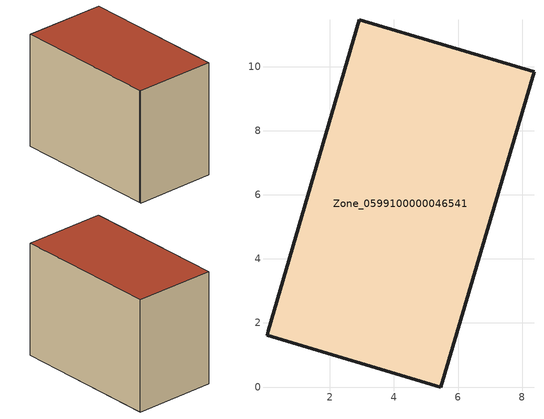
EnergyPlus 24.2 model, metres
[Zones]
Zone_0599100000046541
 floor ground (C_G): 5.46,0 0.04,1.61 0.08,1.75 2.91,11.46 8.37,9.84 z0.55
 wall outside (C_F): 5.46,0 8.37,9.84 2.91,11.46 0.08,1.75 0.04,1.61 5.46,0 z0.55:8.37
 roof outside (C_R): 0.04,1.61 5.46,0 8.37,9.84 2.91,11.46 0.08,1.75 z8.37
[BUILDING]
Pand.0599100000046541: North Axis=0; Terrain=City; Loads Convergence Tolerance Value=0.04; Temperature Convergence Tolerance Value=0.4; Solar Distribution=FullExterior; Maximum Number of Warmup Days=25; Minimum Number of Warmup Days=1
[Site:Location]
Rotterdam.The.Hague.AP_ZH_NLD Design_Conditions: Latitude=51.96; Longitude=4.45; Time Zone=1; Elevation=-4.5
[SITE:GROUNDTEMPERATURE:BUILDINGSURFACE]
18, 18, 18, 18, 18, 18, 18, 18, 18, 18, 18, 18
[MATERIAL] Thermal Absorptance=0.9; Solar Absorptance=0.7; Visible Absorptance=0.7
Name | Roughness | Thickness | Conductivity | Density | Specific Heat
G.TI.1965-1974 | MediumSmooth | 0.15 | 0.882353 | 540 | 1210
F.TI.1965-1974 | Rough | 0.3 | 0.697674 | 1920 | 840
R.TI.1965-1974 | MediumRough | 0.2 | 0.232558 | 1500 | 1000
[CONSTRUCTION]
C_G: G.TI.1965-1974
C_F: F.TI.1965-1974
C_R: R.TI.1965-1974
[ZONE]
Zone_0599100000046541: Type=1; Multiplier=1; Ceiling Height=Autocalculate; Volume=Autocalculate; Floor Area=autocalculate; Part of Total Floor Area=Yes
[ZONEINFILTRATION:DESIGNFLOWRATE]
Infil_Zone_0599100000046541: Zone or ZoneList or Space or SpaceList=Zone_0599100000046541; Schedule=AlwaysOn; Design Flow Rate Calculation Method=Flow/Area; Flow Rate per Floor Area=0.003; Constant Term Coefficient=1; Temperature Term Coefficient=0; Velocity Term Coefficient=0; Velocity Squared Term Coefficient=0
[HVACTEMPLATE:ZONE:IDEALLOADSAIRSYSTEM]
Zone_0599100000046541: Maximum Heating Supply Air Temperature=50; Minimum Cooling Supply Air Temperature=13; Maximum Heating Supply Air Humidity Ratio=0.0156; Minimum Cooling Supply Air Humidity Ratio=0.0077; Heating Limit=NoLimit; Cooling Limit=NoLimit; Dehumidification Control Type=ConstantSensibleHeatRatio; Cooling Sensible Heat Ratio=0.7; Dehumidification Setpoint=60; Humidification Control Type=None; Humidification Setpoint=30; Outdoor Air Method=None; Outdoor Air Flow Rate per Person=0.00944; Outdoor Air Flow Rate per Zone Floor Area=0; Outdoor Air Flow Rate per Zone=0; Demand Controlled Ventilation Type=None; Outdoor Air Economizer Type=NoEconomizer; Heat Recovery Type=None; Sensible Heat Recovery Effectiveness=0.7; Latent Heat Recovery Effectiveness=0.65
[ZONECONTROL:THERMOSTAT]
ThermostatControl_Zone_0599100000046541: Zone or ZoneList=Zone_0599100000046541; Control Type Schedule=DualSetpointControlType; Control 1=Thermostat_Zone_0599100000046541; Temperature Difference Between Cutout And Setpoint=0
[THERMOSTATSETPOINT:DUALSETPOINT]
Thermostat_Zone_0599100000046541: Heating Setpoint Temperature Schedule=HeatingSetpoint_Zone_0599100000046541; Cooling Setpoint Temperature Schedule=CoolingSetpoint_Zone_0599100000046541
[SCHEDULE:COMPACT]
HeatingSetpoint_Zone_0599100000046541: Through: 12/31, For: AllDays, Until: 24:00, 21
CoolingSetpoint_Zone_0599100000046541: Through: 12/31, For: AllDays, Until: 24:00, 24
DualSetpointControlType: Through: 12/31, For: AllDays, Until: 24:00, 4
AlwaysOn: Through: 12/31, For: AllDays, Until: 24:00, 1
